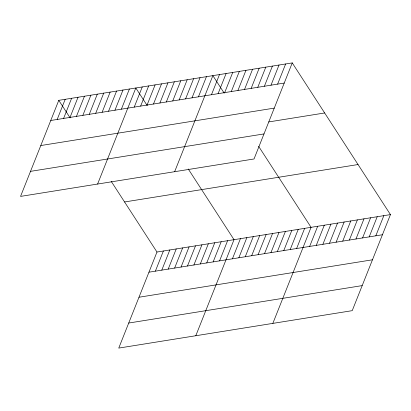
<?xml version="1.0" encoding="UTF-8"?>
<svg xmlns="http://www.w3.org/2000/svg" width="411" height="411" viewBox="0 0 411 411"><rect width="100%" height="100%" fill="white"/><g stroke="black" fill="none" stroke-linecap="round" stroke-linejoin="round"><path stroke-width="0.62" d="M58.778 100.341L20.55 196.401L254.024 158.97L292.252 62.909L58.778 100.341L70.117 117.865M57.175 119.467L65.2 99.313M63.597 118.44L71.617 98.286M70.019 117.407L78.039 97.253M76.441 116.38L84.461 96.225M82.858 115.352L90.882 95.198M89.279 114.32L97.299 94.165M95.701 113.292L103.721 93.138M102.123 112.26L110.143 92.105M108.54 111.232L116.565 91.078M114.962 110.205L122.981 90.05M121.384 109.172L129.403 89.017M97.597 184.051L135.825 87.99L147.164 105.509M134.222 107.117L142.247 86.962M140.644 106.084L148.664 85.93M147.066 105.057L155.086 84.902M153.488 104.024L161.508 83.875M159.905 102.997L167.929 82.842M166.327 101.969L174.346 81.815M172.748 100.936L180.768 80.782M179.17 99.909L187.19 79.755M185.587 98.881L193.612 78.727M192.009 97.849L200.029 77.694M198.431 96.821L206.45 76.667M174.644 171.7L212.872 75.639L224.211 93.158M211.465 94.73L219.484 74.576M218.082 93.672L226.101 73.518M111.217 181.343L156.976 252.03L118.748 348.091L352.222 310.659L390.45 214.599L292.252 62.909M224.694 92.609L232.718 72.454M155.373 271.152L163.393 250.998M231.311 91.55L239.33 71.396M161.795 270.125L169.815 249.97M237.928 90.487L245.948 70.332M168.217 269.097L176.237 248.943M244.54 89.428L252.56 69.274M174.634 268.064L182.659 247.91M251.157 88.365L259.177 68.211M181.056 267.037L189.075 246.883M257.774 87.307L265.794 67.152M187.478 266.009L195.497 245.855M264.386 86.248L272.406 66.094M193.9 264.977L201.919 244.822M271.003 85.185L279.023 65.03M200.316 263.949L208.341 243.795M277.615 84.127L285.64 63.972M206.738 262.917L214.758 242.762M213.16 261.889L221.18 241.735M219.582 260.862L227.602 240.707M195.795 335.736L234.023 239.675L188.264 168.993M232.421 258.802L240.44 238.647M238.842 257.774L246.862 237.62M245.264 256.741L253.284 236.587M251.681 255.714L259.706 235.56M258.103 254.681L266.123 234.532M264.525 253.654L272.544 233.499M270.947 252.626L278.966 232.472M277.363 251.594L285.388 231.439M283.785 250.566L291.805 230.412M290.207 249.539L298.227 229.384M296.629 248.506L304.649 228.352M272.842 323.385L311.07 227.324L258.632 146.321M309.663 246.415L317.682 226.261M316.28 245.357L324.3 225.202M322.892 244.298L330.912 224.144M329.509 243.235L337.529 223.081M336.126 242.177L344.146 222.022M342.738 241.113L350.758 220.959M349.355 240.055L357.375 219.9M355.967 238.991L363.992 218.837M362.584 237.933L370.604 217.779M369.201 236.87L377.221 216.715M375.813 235.811L383.833 215.657M50.759 120.495L284.232 83.063M40.787 145.545L274.265 108.114M268.732 121.933L324.659 112.968M30.517 171.356L263.996 133.919M124.569 201.971L358.043 164.539M156.976 252.03L390.45 214.599M148.957 272.185L382.43 234.753M138.985 297.235L372.464 259.798M128.715 323.041L362.189 285.609"/></g></svg>
